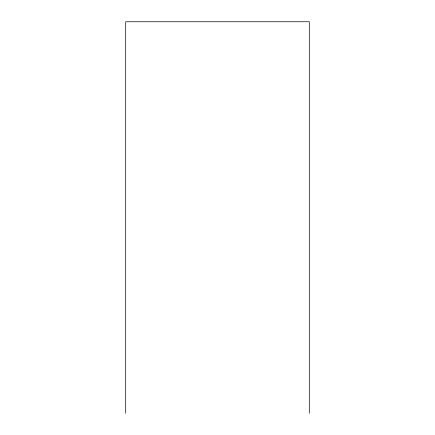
<?xml version="1.0" encoding="UTF-8"?>
<svg xmlns="http://www.w3.org/2000/svg" width="435" height="435" viewBox="0 0 435 435"><rect width="100%" height="100%" fill="white"/><g stroke="black" fill="none" stroke-linecap="round" stroke-linejoin="round"><path stroke-width="0.65" d="M309.301 413.25L309.301 21.75L125.699 21.75L125.699 413.25"/></g></svg>
